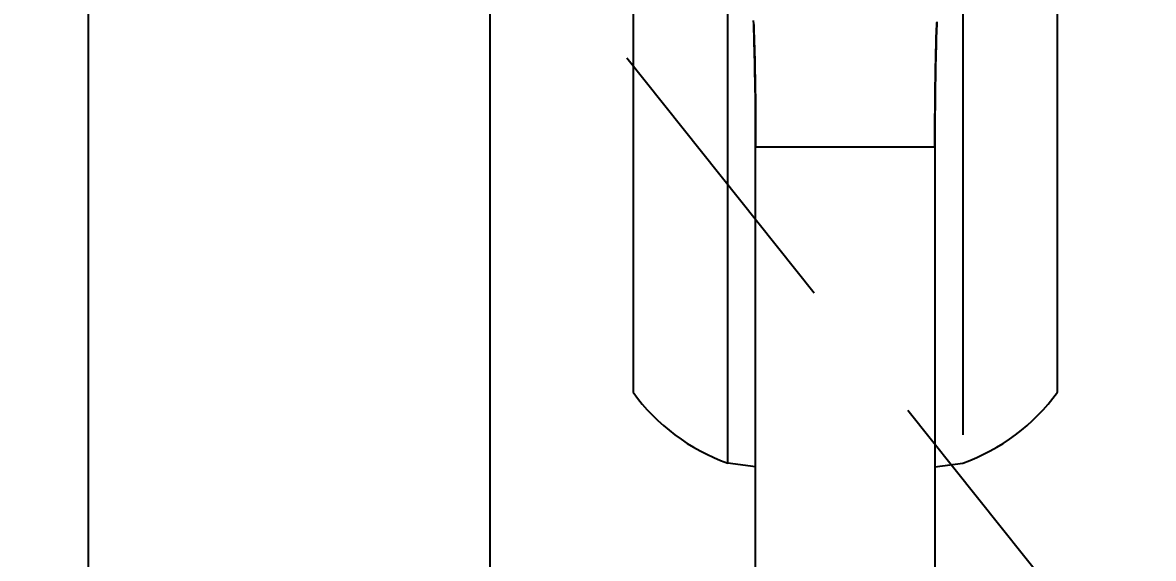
# Model space of a CAD drawing. Header units: millimetres. Extents: x -54028 to -48567, y 2760 to 5426.
# Drawn here: x -53934.1 to -53840, y 4112.3 to 4156.9 of the extents above; entities that cross this region are included whole.
import ezdxf

# ---------------------------------------------------------------- set-up
doc = ezdxf.new("R2010")
doc.units = ezdxf.units.MM
for name, pattern in [('( Hidden )', [0.375, 0.25, -0.125]), ('DASHDOT', [1, 0.5, -0.25, 0, -0.25]), ('DASHDOT2', [0.5, 0.25, -0.125, 0, -0.125])]:
    doc.linetypes.add(name, pattern=pattern)
doc.layers.add('Aks-profil aksesuar vs.', color=87, linetype='DASHDOT')
doc.layers.add('DOĞRAMA GÖRÜNÜŞ', color=165, linetype='Continuous', lineweight=0)
doc.styles.get("Standard").update_dxf_attribs({"font": 'arial.ttf'})
doc.dimstyles.new('ÖLÇÜ', dxfattribs={"dimtxt": 50, "dimasz": 20, "dimexe": 1.25, "dimexo": 30, "dimgap": 20, "dimtad": 0, "dimdec": 0, "dimtxsty": 'Standard', "dimcen": 2.5, "dimadec": 1, "dimazin": 0, "dimtfac": 1, "dimtdec": 0, "dimtmove": 0, "dimatfit": 3, "dimfxl": 1, "dimarcsym": 0})

# ---------------------------------------------------------------- blocks, each defined once
blk = doc.blocks.new('*D28')
at = {"color": 0, "lineweight": -2, "transparency": 16777216}
for p, q in [((-53958.59, 5303.198), (-53996.571, 5303.198)), ((-53995.321, 5283.198), (-53995.321, 4313.198)), ((-53995.321, 3153.198), (-53995.321, 4123.198)), ((-53958.59, 3133.198), (-53996.571, 3133.198))]:
    blk.add_line(p, q, dxfattribs=at)
at = {"color": 0, "transparency": 16777216}
for points in [[(-53998.655, 5283.198), (-53991.988, 5283.198), (-53995.321, 5303.198)], [(-53998.655, 3153.198), (-53991.988, 3153.198), (-53995.321, 3133.198)]]:
    blk.add_solid(points, dxfattribs=at)
at = {"layer": 'Defpoints', "color": 0, "transparency": 16777216}
for p in [(-53995.321, 5303.198), (-53928.59, 5303.198), (-53928.59, 3133.198)]:
    blk.add_point(p, dxfattribs=at)
at = {"color": 0, "transparency": 16777216, "insert": (-53995.321, 4218.198), "char_height": 50, "attachment_point": 5, "rotation": 90}
blk.add_mtext('2170', dxfattribs=at)
blk = doc.blocks.new('hbshb kol')
at = {"layer": 'Aks-profil aksesuar vs.', "color": 0, "linetype": 'Continuous'}
for p, q in [((-9.5, -130.41), (-12.46, -130.01)), ((9.5, -130.41), (12.46, -130.01))]:
    blk.add_line(p, q, dxfattribs=at)
blk.add_lwpolyline([(22.5, -122.5), (22.5, -17.13, 0.76124), (-22.5, -17.13), (-22.5, -122.5)], format="xyb", dxfattribs=at)
for points in [[(-9.5, -210.36), (-9.5, -96.44), (-9.5, -96.01), (-9.5, -95.59), (-9.5, -95.16), (-9.5, -94.73), (-9.51, -94.31), (-9.51, -93.88), (-9.51, -93.46), (-9.51, -93.03), (-9.52, -92.61), (-9.52, -92.19), (-9.52, -91.77), (-9.53, -91.35), (-9.53, -90.93), (-9.54, -90.51), (-9.55, -90.1), (-9.55, -89.69), (-9.56, -89.27), (-9.57, -88.87), (-9.57, -88.46), (-9.58, -88.05), (-9.59, -87.65), (-9.6, -87.25), (-9.61, -86.86), (-9.62, -86.46), (-9.63, -86.07), (-9.64, -85.68), (-9.65, -85.3), (-9.66, -84.92), (-9.67, -84.54), (-9.68, -84.16), (-9.69, -83.79), (-9.7, -83.42), (-9.72, -83.06)], [(-9.71, -83.26), (-9.7, -83.62), (-9.69, -83.98), (-9.68, -84.34), (-9.66, -84.71), (-9.65, -85.09), (-9.64, -85.46), (-9.63, -85.84), (-9.62, -86.22), (-9.61, -86.61), (-9.6, -86.99), (-9.6, -87.39), (-9.59, -87.78), (-9.58, -88.17), (-9.57, -88.57), (-9.56, -88.97), (-9.56, -89.38), (-9.55, -89.78), (-9.54, -90.19), (-9.54, -90.6), (-9.53, -91.01), (-9.53, -91.42), (-9.52, -91.83), (-9.52, -92.25), (-9.52, -92.66), (-9.51, -93.08), (-9.51, -93.5), (-9.51, -93.92), (-9.51, -94.33), (-9.5, -94.75), (-9.5, -95.18), (-9.5, -95.6), (-9.5, -96.02), (-9.5, -96.44), (-9.47, -96.44), (-9.44, -96.44), (-9.41, -96.44), (-9.38, -96.44), (-9.34, -96.44), (-9.3, -96.44), (-9.26, -96.44), (-9.2, -96.44), (-9.14, -96.44), (-9.08, -96.44), (-9, -96.44), (-8.92, -96.44), (-8.83, -96.44), (-8.73, -96.44), (-8.62, -96.44), (-8.51, -96.44), (-8.39, -96.44), (-8.27, -96.44), (-8.14, -96.44), (-8, -96.44), (-7.86, -96.44), (-7.71, -96.44), (-7.55, -96.44), (-7.39, -96.44), (-7.22, -96.44), (-7.05, -96.44), (-6.87, -96.44), (-6.69, -96.44), (-6.5, -96.44), (-6.31, -96.44), (-6.11, -96.44), (-5.9, -96.44), (-5.69, -96.44), (-5.48, -96.44), (-5.26, -96.44), (-5.04, -96.44), (-4.81, -96.44), (-4.58, -96.44), (-4.35, -96.44), (-4.11, -96.44), (-3.87, -96.44), (-3.62, -96.44), (-3.38, -96.44), (-3.13, -96.44), (-2.88, -96.44), (-2.62, -96.44), (-2.37, -96.44), (-2.11, -96.44), (-1.85, -96.44), (-1.59, -96.44), (-1.32, -96.44), (-1.06, -96.44), (-0.8, -96.44), (-0.53, -96.44), (-0.27, -96.44), (0, -96.44), (0.27, -96.44), (0.53, -96.44), (0.8, -96.44), (1.06, -96.44), (1.32, -96.44), (1.59, -96.44), (1.85, -96.44), (2.11, -96.44), (2.37, -96.44), (2.62, -96.44), (2.88, -96.44), (3.13, -96.44), (3.38, -96.44), (3.62, -96.44), (3.87, -96.44), (4.11, -96.44), (4.35, -96.44), (4.58, -96.44), (4.81, -96.44), (5.04, -96.44), (5.26, -96.44), (5.48, -96.44), (5.69, -96.44), (5.9, -96.44), (6.11, -96.44), (6.31, -96.44), (6.5, -96.44), (6.69, -96.44), (6.87, -96.44), (7.05, -96.44), (7.22, -96.44), (7.39, -96.44), (7.55, -96.44), (7.71, -96.44), (7.86, -96.44), (8, -96.44), (8.14, -96.44), (8.27, -96.44), (8.39, -96.44), (8.51, -96.44), (8.62, -96.44), (8.73, -96.44), (8.83, -96.44), (8.92, -96.44), (9, -96.44), (9.08, -96.44), (9.14, -96.44), (9.2, -96.44), (9.26, -96.44), (9.3, -96.44), (9.34, -96.44), (9.38, -96.44), (9.41, -96.44), (9.44, -96.44), (9.47, -96.44), (9.5, -96.44), (9.5, -96.02), (9.5, -95.6), (9.5, -95.18), (9.5, -94.75), (9.51, -94.33), (9.51, -93.92), (9.51, -93.5), (9.51, -93.08), (9.52, -92.66), (9.52, -92.25), (9.52, -91.83), (9.53, -91.42), (9.53, -91.01), (9.54, -90.6), (9.54, -90.19), (9.55, -89.78), (9.56, -89.38), (9.56, -88.97), (9.57, -88.57), (9.58, -88.17), (9.59, -87.78), (9.6, -87.39), (9.6, -86.99), (9.61, -86.61), (9.62, -86.22), (9.63, -85.84), (9.64, -85.46), (9.65, -85.09), (9.66, -84.71), (9.68, -84.34), (9.69, -83.98), (9.7, -83.62), (9.71, -83.26)], [(9.71, -83.19), (9.7, -83.58), (9.69, -83.97), (9.67, -84.36), (9.66, -84.76), (9.65, -85.16), (9.64, -85.56), (9.63, -85.97), (9.62, -86.38), (9.61, -86.79), (9.6, -87.21), (9.59, -87.63), (9.58, -88.05), (9.57, -88.48), (9.56, -88.91), (9.56, -89.34), (9.55, -89.77), (9.54, -90.21), (9.54, -90.64), (9.53, -91.08), (9.53, -91.52), (9.52, -91.97), (9.52, -92.41), (9.51, -92.85), (9.51, -93.3), (9.51, -93.75), (9.51, -94.19), (9.5, -94.64), (9.5, -95.09), (9.5, -95.54), (9.5, -95.99), (9.5, -96.44), (9.5, -210.36)], [(-12.46, -130.01), (-12.46, -75.31)], [(12.46, -75.31), (12.46, -127.01)]]:
    blk.add_lwpolyline(points, dxfattribs=at)
at = {"layer": 'Aks-profil aksesuar vs.', "color": 251, "linetype": 'DASHDOT2', "ltscale": 4}
blk.add_arc((-0.57, -68.98), 181.86, 270.2692, 90.3946, dxfattribs=at)
at = {"layer": 'Aks-profil aksesuar vs.', "color": 0, "linetype": 'Continuous'}
for centre, start, end in [((-5.44, -110.17), 215.8727, 250.5169), ((5.44, -110.17), 289.4831, 324.1273)]:
    blk.add_arc(centre, 21.05, start, end, dxfattribs=at)

msp = doc.modelspace()

# ---------------------------------------------------------------- linework, layer by layer
for points in [[(-53063.59, 3133.198), (-53928.59, 3133.198), (-53928.59, 5303.198), (-53063.59, 5303.198)], [(-53096.99, 3166.598), (-53895.191, 3166.598), (-53895.191, 5269.798), (-53096.99, 5269.798)]]:
    msp.add_lwpolyline(points, close=True)
at = {"linetype": '( Hidden )', "ltscale": 100}
msp.add_lwpolyline([(-53895.191, 3166.598), (-53493.59, 5269.798), (-53096.99, 3166.598), (-53895.191, 4168.198), (-53096.99, 5269.798)], dxfattribs=at)

# ---------------------------------------------------------------- block references
at = {"layer": 'DOĞRAMA GÖRÜNÜŞ', "xscale": 0.7844908131771426, "yscale": 0.7844908131771426, "zscale": 0.7844908131771426}
msp.add_blockref('hbshb kol', (-53865.651, 4222.215), dxfattribs=at)

# ---------------------------------------------------------------- dimensions: what is measured, and where the dimension line sits
dim = msp.add_linear_dim(base=(-53995.321, 5303.198), p1=(-53928.59, 3133.198), p2=(-53928.59, 5303.198), angle=90, dimstyle='ÖLÇÜ')
dim.commit()
dim.dimension.update_dxf_attribs({"geometry": '*D28', "text_midpoint": (-53995.321, 4218.198)})

doc.saveas('drawing.dxf')
